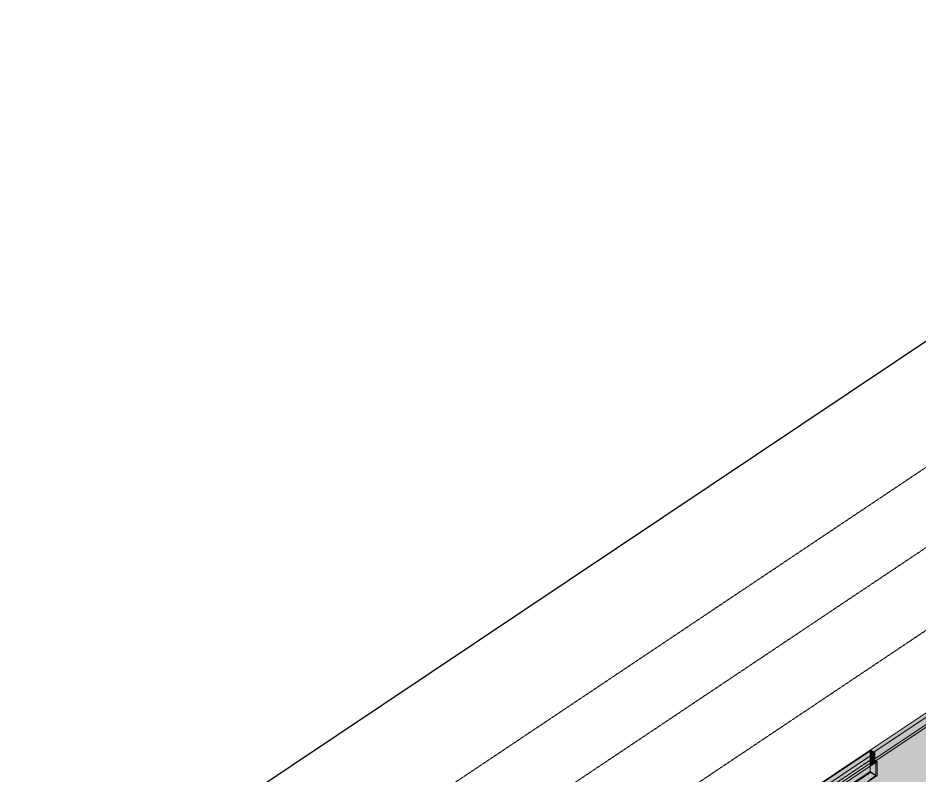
# Model space of a CAD drawing. Header units: inches. Extents: x -4071 to 5659, y -7640 to 11458.
# Drawn here: x -2836 to -1692, y -5895 to -4933 of the extents above; entities that cross this region are included whole.
import ezdxf

# ---------------------------------------------------------------- set-up
doc = ezdxf.new("R2010")
doc.units = ezdxf.units.IN
doc.header["$MEASUREMENT"] = 0
doc.linetypes.add('Grid Line 1_2_', pattern=[0.875, 0.5, -0.125, 0.125, -0.125])
for name, color, linetype, lineweight in [('A-FLOR-LEVL', 51, 'Continuous', 9), ('A-WALL-PATT', 111, 'Continuous', 9), ('G-ANNO-SYMB', 111, 'Continuous', 30), ('S-BEAM', 12, 'Continuous', 9), ('S-FNDN', 32, 'Continuous', 18)]:
    doc.layers.add(name, color=color, linetype=linetype, lineweight=lineweight)

# ---------------------------------------------------------------- blocks, each defined once
blk = doc.blocks.new('034100 - Precast Structural Concrete - Inverted Tee - PRECAST BEAM - 36_ DEEP-1973334-FOUNDATION - 3D - VIEW 1')
at = {"layer": 'S-BEAM', "transparency": 33554534}
for points in [[(-6284.8, -6005.8), (-6284.8, -6005.8), (-6070.6, -5862.5), (-6070.6, -5861.7), (-6285.4, -6005.4), (-6284.8, -6005.8)], [(-6279.7, -6008.9), (-6070.6, -5869), (-6070.6, -5862.6), (-6284.7, -6005.9), (-6281.1, -6008)], [(-6279.7, -6018.1), (-6070.6, -5878.2), (-6070.6, -5869), (-6279.7, -6008.9), (-6279.7, -6017.3)], [(-6070.6, -5862.5), (-6069.9, -5862), (-6070.6, -5861.7), (-6070.6, -5862)], [(-6070.6, -5869), (-6064.8, -5865.1), (-6069.9, -5862.1), (-6070.6, -5862.6), (-6070.6, -5865.1)], [(-6070.6, -5878.2), (-6064.8, -5874.4), (-6064.8, -5865.1), (-6070.6, -5869), (-6070.6, -5876.4)], [(-6276.8, -6019.9), (-6070.6, -5881.9), (-6070.6, -5878.2), (-6279.7, -6018.1), (-6277.2, -6019.6)], [(-6276.8, -6027.3), (-6078.8, -5894.9), (-6078.5, -5895.1), (-6070.6, -5889.8), (-6070.6, -5881.9), (-6276.8, -6019.9)], [(-6070.6, -5881.9), (-6061.9, -5876.1), (-6064.8, -5874.4), (-6070.6, -5878.2)], [(-6270, -6033.3), (-6073, -5901.5), (-6073, -5898.4), (-6078.8, -5894.9), (-6276.8, -6027.3), (-6276.8, -6028.3), (-6270, -6032.4)], [(-6278.3, -6028.7), (-6277.2, -6028), (-6277.2, -6027.6), (-6276.8, -6027.3), (-6276.8, -6019.9), (-6279.7, -6018.1), (-6279.7, -6008.9), (-6281.2, -6008), (-6281.2, -6017.3), (-6278.3, -6019), (-6278.3, -6028)], [(-6277.4, -6038.1), (-6276.8, -6037.8), (-6276.8, -6028.3), (-6277.2, -6028), (-6278.3, -6028.7), (-6278.3, -6037.5), (-6277.6, -6037.9)], [(-6276.8, -6028.3), (-6276.8, -6027.3), (-6277.2, -6027.6), (-6277.2, -6028)]]:
    blk.add_hatch(color=9, dxfattribs=at).paths.add_polyline_path(points, flags=0)
h = blk.add_hatch(color=9, dxfattribs=at)
h.paths.add_polyline_path([(-6276.8, -6037.8), (-6270, -6033.3), (-6270, -6032.4), (-6276.8, -6028.3), (-6276.8, -6037)], flags=0)
h.paths.add_polyline_path([(-6073, -5901.5), (-6061.9, -5894), (-6061.9, -5876.1), (-6070.6, -5881.9), (-6070.6, -5889.8), (-6078.5, -5895.1), (-6073, -5898.4), (-6073, -5898.8)], flags=0)
at = {"layer": 'S-BEAM', "color": 143}
for p, q in [((-6285.5, -6005.4), (-6070.6, -5861.7)), ((-6284.8, -6005.8), (-6069.9, -5862)), ((-6064.8, -5865.1), (-6279.7, -6008.9)), ((-6070.6, -5861.7), (-6069.9, -5862.1)), ((-6069.9, -5862), (-6064.8, -5865.1)), ((-6064.8, -5865.1), (-6064.8, -5874.4)), ((-6279.7, -6018.1), (-6064.8, -5874.4)), ((-6276.8, -6019.9), (-6061.9, -5876.1)), ((-6064.8, -5874.4), (-6061.9, -5876.1)), ((-6061.9, -5876.1), (-6061.9, -5894)), ((-6276.8, -6037.8), (-6061.9, -5894)), ((-6279.7, -6008.9), (-6284.8, -6005.8)), ((-6279.7, -6018.1), (-6279.7, -6008.9)), ((-6276.8, -6019.9), (-6279.7, -6018.1)), ((-6276.8, -6037.8), (-6276.8, -6019.9)), ((-6278.2, -6037.5), (-6277.4, -6038.1)), ((-6277.4, -6038.1), (-6276.8, -6037.8))]:
    blk.add_line(p, q, dxfattribs=at)
at = {"layer": 'S-BEAM', "color": 9}
for p, q in [((-6284.7, -6005.8), (-6069.9, -5862.1)), ((-6070.6, -5862.5), (-6070.6, -5861.7)), ((-6070.6, -5888.8), (-6070.6, -5862.6)), ((-6069.9, -5862.1), (-6069.9, -5862)), ((-6278.3, -6027.7), (-6070.6, -5888.8)), ((-6278.3, -6029), (-6070, -5889.7)), ((-6276.8, -6037.7), (-6062.5, -5894.3)), ((-6070, -5889.7), (-6070.6, -5888.8)), ((-6062.5, -5894.3), (-6070, -5889.7)), ((-6061.9, -5894), (-6062.5, -5894.3)), ((-6277.4, -6038.1), (-6276.9, -6037.8))]:
    blk.add_line(p, q, dxfattribs=at)

msp = doc.modelspace()

# ---------------------------------------------------------------- hatches: boundary and pattern name
at = {"layer": 'A-WALL-PATT'}
h = msp.add_hatch(dxfattribs=at)
h.set_pattern_fill('FP_10', color=256, style=0, pattern_type=2)
h.set_pattern_definition([(63.485, (-2878.708, -5351.154), (47.43377, 27.08266), [7.141, -78.555]), (29.725, (-2878.71, -5351.154), (-9.1759, 49.5998), [4.552, -50.069]), (100.481, (-2874.755, -5348.897), (38.2582, 76.6819), [4.203, -46.238]), (61.435, (-2878.71, -5336.334), (70.5786, 34.952), [10.772, -118.497]), (96.366, (-2872.826, -5333.42), (61.8116, 113.5337), [6.589, -72.481]), (26.345, (-2878.71, -5336.334), (61.8112, 113.5341), [6.563, -72.196]), (47.703, (-2872.095, -5335.615), (39.4747, -3.42644), [6.881, -75.687]), (355.039, (-2872.095, -5335.615), (16.091, 64.4991), [3.302, -36.321]), (75.992, (-2868.805, -5335.9), (55.5656, 61.0731), [5.54, -60.936]), (56.811, (-2878.708, -5351.154), (0.803856, 25.205805), [3.163, -59.328, 3.163, -61.053, -63.497]), (56.811, (-2878.708, -5351.154), (0.803856, 25.205805), [-126.707, 3.163, -60.334]), (39.232, (-2878.708, -5351.154), (17.39673, 40.86513), [2.793, -29.541, 2.793, -51.126, -21.373]), (39.232, (-2878.708, -5351.154), (17.39673, 40.86513), [-86.254, 2.793, -18.58]), (357.432, (-2893.455, -5361.02), (35.30271, 21.9453), [1.842, -12.115, 1.842, -41.706, -57.785]), (357.432, (-2893.455, -5361.02), (35.30271, 21.9453), [-57.506, 1.842, -55.943]), (340.315, (-2900.07, -5365.444), (38.5667, 33.2192), [1.709, -15.121, 1.709, -25.115, -38.061]), (340.315, (-2900.07, -5365.444), (38.5667, 33.2192), [-43.654, 1.709, -36.352])])
h.paths.add_polyline_path([(-2494.203, -6488.298), (-2429.403, -6444.947), (-2429.403, -6358.496), (-2231.007, -6225.771), (-2231.007, -6312.222), (-1954.079, -6126.96), (-1954.079, -6033.256), (-1961.455, -6038.072), (-1962.031, -6037.724), (-1962.345, -6037.934), (-1962.345, -6019.023), (-2583.324, -6434.452), (-2505.668, -6481.371)], flags=0)
h.paths.add_polyline_path([(-1755.683, -5994.235), (-1474.621, -5806.207), (-1474.621, -5719.756), (-1276.225, -5587.031), (-1276.225, -5673.482), (-1088.851, -5548.131), (-1088.851, -5434.664), (-1747.416, -5875.251), (-1745.977, -5876.12), (-1745.977, -5894.038), (-1755.683, -5900.531), (-1755.683, -5982.151)], flags=0)
at = {"layer": 'S-FNDN'}
h = msp.add_hatch(color=256, dxfattribs=at)
h.paths.add_polyline_path([(-2586.224, -6432.7), (-1965.245, -6017.271), (-1965.245, -6008.008), (-2593.499, -6428.305), (-2587.844, -6431.721)], flags=0)
h.paths.add_polyline_path([(-1748.877, -5872.523), (-1088.995, -5431.068), (-1088.995, -5421.806), (-1750.316, -5864.237), (-1748.877, -5865.106), (-1748.877, -5872.503)], flags=0)
msp.add_hatch(color=256, dxfattribs=at).paths.add_polyline_path([(-1750.316, -5864.223), (-1088.995, -5421.806), (-1086.096, -5423.558), (-1081.963, -5420.792), (-1089.211, -5416.413), (-1754.665, -5861.595)], flags=0)
h = msp.add_hatch(color=256, dxfattribs=at)
h.paths.add_polyline_path([(-2583.324, -6434.452), (-1962.345, -6019.023), (-1965.245, -6017.271), (-2586.224, -6432.7), (-2583.345, -6434.439)], flags=0)
h.paths.add_polyline_path([(-1747.416, -5875.237), (-1086.096, -5432.82), (-1088.995, -5431.068), (-1748.877, -5872.531), (-1748.877, -5874.355)], flags=0)
h = msp.add_hatch(color=256, dxfattribs=at)
h.paths.add_polyline_path([(-1747.416, -5875.251), (-1747.416, -5875.237), (-1747.439, -5875.237)], flags=0)
h.paths.add_polyline_path([(-1750.316, -5864.237), (-1750.316, -5864.223), (-1750.338, -5864.223)], flags=0)

# ---------------------------------------------------------------- linework, layer by layer
at = {"layer": 'A-FLOR-LEVL', "linetype": 'Grid Line 1_2_'}
for p, q in [((-1071.491, -5093.182), (-2836.338, -6273.848)), ((-1071.491, -5195.071), (-2836.338, -6375.737)), ((-1071.491, -5300.047), (-2836.338, -6480.713)), ((-1754.665, -5874.411), (-1965.024, -6015.139))]:
    msp.add_line(p, q, dxfattribs=at)
at = {"layer": 'G-ANNO-SYMB'}
msp.add_line((-2836.338, -6113.441), (-1071.491, -4932.775), dxfattribs=at)
at = {"layer": 'S-FNDN', "lineweight": 9}
for p, q in [((-1754.665, -5861.595), (-1089.211, -5416.413)), ((-1088.995, -5421.806), (-1750.316, -5864.223)), ((-1750.316, -5873.485), (-1088.995, -5431.068)), ((-1088.851, -5434.664), (-1747.416, -5875.237)), ((-1750.316, -5864.223), (-1754.665, -5861.595)), ((-1754.665, -5862.518), (-1754.665, -5861.657)), ((-1754.665, -5889.769), (-1754.665, -5862.566)), ((-1750.316, -5864.237), (-1750.316, -5873.485)), ((-1750.316, -5873.485), (-1748.877, -5874.355)), ((-1748.866, -5874.361), (-1747.416, -5875.237)), ((-1747.416, -5875.251), (-1747.416, -5894.148)), ((-1762.628, -5895.096), (-1754.665, -5889.769)), ((-1747.416, -5894.148), (-1755.683, -5899.679)), ((-1747.416, -5894.148), (-1754.665, -5889.769))]:
    msp.add_line(p, q, dxfattribs=at)

# ---------------------------------------------------------------- block references
at = {"layer": 'S-BEAM', "color": 143}
msp.add_blockref('034100 - Precast Structural Concrete - Inverted Tee - PRECAST BEAM - 36_ DEEP-1973334-FOUNDATION - 3D - VIEW 1', (4315.909, 0), dxfattribs=at)

doc.saveas('drawing.dxf')
